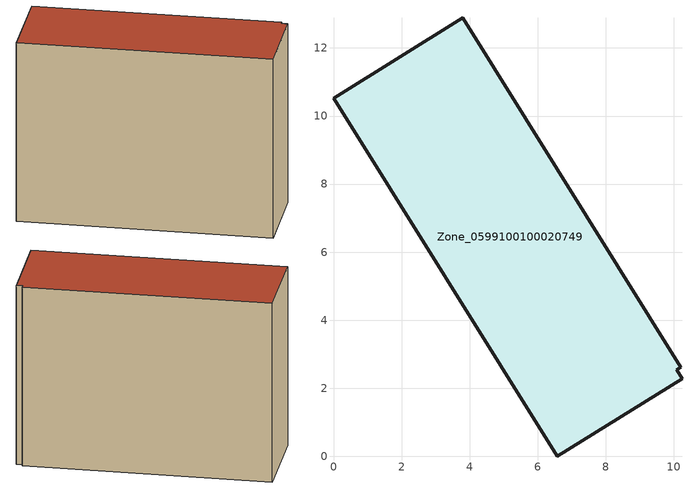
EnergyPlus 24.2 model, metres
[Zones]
Zone_0599100100020749
 floor ground (C_G): 10.21,2.63 10.08,2.54 10.24,2.29 6.58,0 0,10.53 3.79,12.89 z0
 wall outside (C_F): 10.21,2.63 3.79,12.89 0,10.53 6.58,0 10.24,2.29 10.08,2.54 10.21,2.63 z0:9.3
 roof outside (C_R): 10.08,2.54 10.21,2.63 3.79,12.89 0,10.53 6.58,0 10.24,2.29 z9.3
[BUILDING]
Pand.0599100100020749: North Axis=0; Terrain=City; Loads Convergence Tolerance Value=0.04; Temperature Convergence Tolerance Value=0.4; Solar Distribution=FullExterior; Maximum Number of Warmup Days=25; Minimum Number of Warmup Days=1
[Site:Location]
Rotterdam.The.Hague.AP_ZH_NLD Design_Conditions: Latitude=51.96; Longitude=4.45; Time Zone=1; Elevation=-4.5
[SITE:GROUNDTEMPERATURE:BUILDINGSURFACE]
18, 18, 18, 18, 18, 18, 18, 18, 18, 18, 18, 18
[MATERIAL] Thermal Absorptance=0.9; Solar Absorptance=0.7; Visible Absorptance=0.7
Name | Roughness | Thickness | Conductivity | Density | Specific Heat
G.TI.2015-2018 | MediumSmooth | 0.15 | 0.0428571 | 540 | 1210
F.TI.2015-2018 | Rough | 0.3 | 0.0666667 | 1920 | 840
R.TI.2015-2018 | MediumRough | 0.2 | 0.0333333 | 1500 | 1000
[CONSTRUCTION]
C_G: G.TI.2015-2018
C_F: F.TI.2015-2018
C_R: R.TI.2015-2018
[ZONE]
Zone_0599100100020749: Type=1; Multiplier=1; Ceiling Height=Autocalculate; Volume=Autocalculate; Floor Area=autocalculate; Part of Total Floor Area=Yes
[ZONEINFILTRATION:DESIGNFLOWRATE]
Infil_Zone_0599100100020749: Zone or ZoneList or Space or SpaceList=Zone_0599100100020749; Schedule=AlwaysOn; Design Flow Rate Calculation Method=Flow/Area; Flow Rate per Floor Area=0.0015; Constant Term Coefficient=1; Temperature Term Coefficient=0; Velocity Term Coefficient=0; Velocity Squared Term Coefficient=0
[HVACTEMPLATE:ZONE:IDEALLOADSAIRSYSTEM]
Zone_0599100100020749: Maximum Heating Supply Air Temperature=50; Minimum Cooling Supply Air Temperature=13; Maximum Heating Supply Air Humidity Ratio=0.0156; Minimum Cooling Supply Air Humidity Ratio=0.0077; Heating Limit=NoLimit; Cooling Limit=NoLimit; Dehumidification Control Type=ConstantSensibleHeatRatio; Cooling Sensible Heat Ratio=0.7; Dehumidification Setpoint=60; Humidification Control Type=None; Humidification Setpoint=30; Outdoor Air Method=None; Outdoor Air Flow Rate per Person=0.00944; Outdoor Air Flow Rate per Zone Floor Area=0; Outdoor Air Flow Rate per Zone=0; Demand Controlled Ventilation Type=None; Outdoor Air Economizer Type=NoEconomizer; Heat Recovery Type=None; Sensible Heat Recovery Effectiveness=0.7; Latent Heat Recovery Effectiveness=0.65
[ZONECONTROL:THERMOSTAT]
ThermostatControl_Zone_0599100100020749: Zone or ZoneList=Zone_0599100100020749; Control Type Schedule=DualSetpointControlType; Control 1=Thermostat_Zone_0599100100020749; Temperature Difference Between Cutout And Setpoint=0
[THERMOSTATSETPOINT:DUALSETPOINT]
Thermostat_Zone_0599100100020749: Heating Setpoint Temperature Schedule=HeatingSetpoint_Zone_0599100100020749; Cooling Setpoint Temperature Schedule=CoolingSetpoint_Zone_0599100100020749
[SCHEDULE:COMPACT]
HeatingSetpoint_Zone_0599100100020749: Through: 12/31, For: AllDays, Until: 24:00, 21
CoolingSetpoint_Zone_0599100100020749: Through: 12/31, For: AllDays, Until: 24:00, 24
DualSetpointControlType: Through: 12/31, For: AllDays, Until: 24:00, 4
AlwaysOn: Through: 12/31, For: AllDays, Until: 24:00, 1
